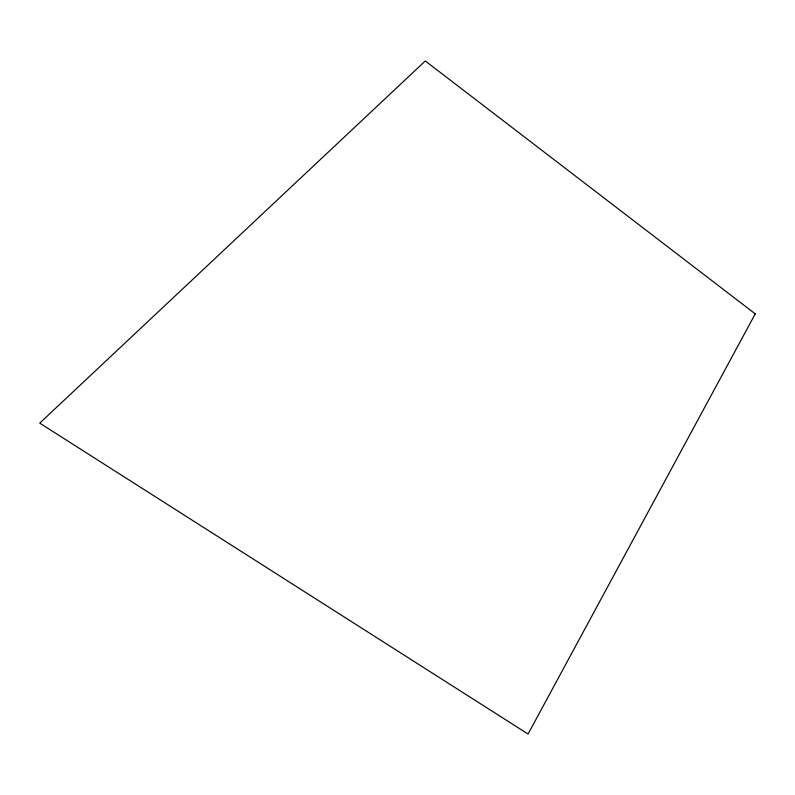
<?xml version="1.0" encoding="UTF-8"?>
<svg xmlns="http://www.w3.org/2000/svg" width="795" height="795" viewBox="0 0 795 795"><rect width="100%" height="100%" fill="white"/><g stroke="black" fill="none" stroke-linecap="round" stroke-linejoin="round"><path stroke-width="1.19" d="M755.25 313.866L528.059 734.033L39.75 423.129L425.295 60.967L755.25 313.866"/></g></svg>
